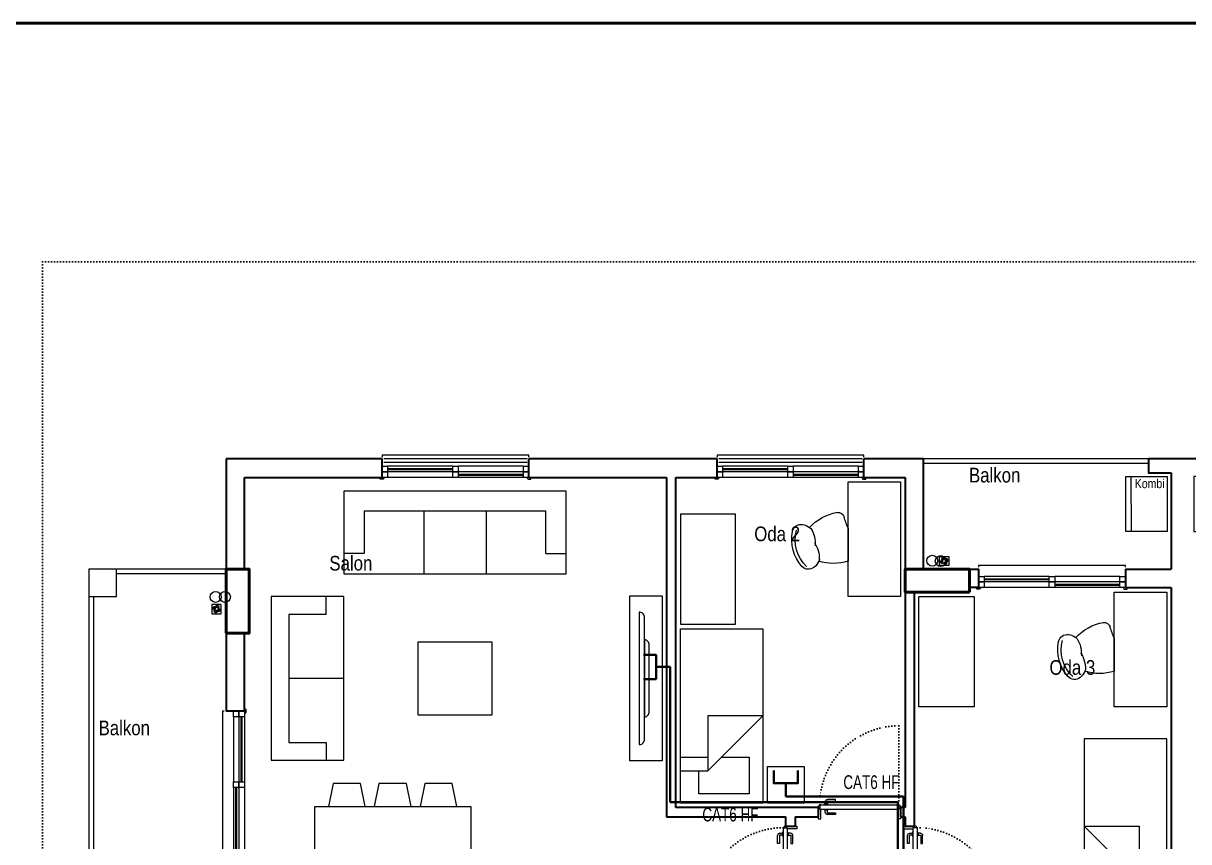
# Model space of a CAD drawing. Header units: millimetres. Extents: x 1852829 to 1882754, y -270850 to -231658.
# Drawn here: x 1864702 to 1865972, y -257743 to -256851 of the extents above; entities that cross this region are included whole.
import ezdxf
from ezdxf.enums import TextEntityAlignment as Align

# ---------------------------------------------------------------- set-up
doc = ezdxf.new("R2010")
doc.units = ezdxf.units.MM
for name, pattern in [('CONTINOUS', [0]), ('CONTINU', [0]), ('izdüşüm arka', [3.175, 0, -3.175])]:
    doc.linetypes.add(name, pattern=pattern)
for name, color, linetype, lineweight in [('a_ba', 6, 'Continuous', 50), ('a_doğrama', 251, 'Continuous', 20), ('a_duvar', 251, 'Continuous', 35), ('a_görünüş', 32, 'Continuous', 25), ('a_görünüş_ince', 8, 'Continuous', 20), ('a_izdüşüm_arka', 251, 'izdüşüm arka', 30), ('a_not_mahal', 253, 'Continuous', 5), ('a_tefriş', 8, 'Continuous', 20), ('a_çerçeve_line', 7, 'Continuous', 50), ('m_yib', 65, 'Continuous', 20), ('Telefon', 2, 'CONTINOUS', 40)]:
    doc.layers.add(name, color=color, linetype=linetype, lineweight=lineweight)
doc.styles.add('Grupcad', font='arial.ttf', dxfattribs={"width": 0.7})
doc.styles.get("Standard").update_dxf_attribs({"font": 'ARIALN.TTF'})

# ---------------------------------------------------------------- blocks, each defined once
blk = doc.blocks.new('K2')
at = {"layer": 'a_doğrama', "color": 251, "linetype": 'Continuous'}
for p, q in [((-12, 90), (-12, 88.1)), ((-12, 90), (-10, 90)), ((-13, 88.1), (-13, 1.9)), ((-13, 88.1), (-8.5, 88.1)), ((-8.5, 88.1), (-8.5, 1.9)), ((-13, 1.9), (-8.5, 1.9)), ((-12, 0), (-12, 1.9)), ((-12, 0), (-10, 0))]:
    blk.add_line(p, q, dxfattribs=at)
for points in [[(0, 90), (2, 90), (2, 87), (-8.5, 87)], [(0, 0), (2, 0), (2, 3), (-8.5, 3)]]:
    blk.add_lwpolyline(points, dxfattribs=at)
at = {"layer": 'a_doğrama', "color": 251}
for points in [[(-14, 80.1), (-16.5, 80.1, 0.414214), (-17, 79.6), (-17, 71.1), (-19, 71.1), (-19, 79.6)], [(-13, 83.1), (-13.5, 83.1, 0.414214), (-14, 82.6), (-14, 79.6, 0.414214), (-13.5, 79.1), (-13, 79.1)], [(-8.5, 83.1), (-8, 83.1, -0.414214), (-7.5, 82.6), (-7.5, 79.6, -0.414214), (-8, 79.1), (-8.5, 79.1)], [(-7.5, 80.1), (-5, 80.1, -0.414214), (-4.5, 79.6), (-4.5, 71.1), (-2.5, 71.1), (-2.5, 79.6)]]:
    blk.add_lwpolyline(points, format="xyb", dxfattribs=at)
for points in [[(-16.5, 82.1), (-14, 82.1)], [(-5, 82.1), (-7.5, 82.1)]]:
    blk.add_lwpolyline(points, dxfattribs=at)
for centre, start, end in [((-16.5, 79.6), 90, 180), ((-5, 79.6), 0, 90)]:
    blk.add_arc(centre, 2.5, start, end, dxfattribs=at)
at = {"layer": 'a_izdüşüm_arka', "color": 251}
blk.add_lwpolyline([(-99.2, 1.9), (-13, 1.9)], dxfattribs=at)
blk.add_arc((-13, 1.9), 86.2, 90, 180, dxfattribs=at)
blk = doc.blocks.new('160p')
at = {"layer": 'a_doğrama', "color": 251}
for points in [[(-6, -6), (-6, 0), (-12, 0), (-12, -6)], [(0, -6), (0, 0), (-6, 0), (-6, -6)], [(-6, -83), (-6, -77), (-12, -77), (-12, -83)], [(0, -83), (0, -77), (-6, -77), (-6, -83)], [(-6, -160), (-6, -154), (-12, -154), (-12, -160)], [(0, -160), (0, -154), (-6, -154), (-6, -160)]]:
    blk.add_lwpolyline(points, close=True, dxfattribs=at)
for points in [[(2, -1), (2, 2), (0, 2), (0, -2), (1, -2), (2, -1)], [(-9.5, -6), (-9.5, -77)], [(-8.5, -6), (-8.5, -77)], [(-3.5, -83), (-3.5, -154)], [(-2.5, -83), (-2.5, -154)], [(2, -159), (2, -162), (0, -162), (0, -158), (1, -158), (2, -159)]]:
    blk.add_lwpolyline(points, dxfattribs=at)
at = {"layer": 'a_görünüş_ince', "color": 251}
for points in [[(-22, -160), (-24, -160), (-24, 0), (-22, 0)], [(-12, -77), (-12, -6)], [(-6, -77), (-6, -6)], [(-6, -77), (-6, -6)], [(0, -77), (0, -6)], [(-12, -154), (-12, -83)], [(-6, -154), (-6, -83)], [(-6, -154), (-6, -83)], [(0, -154), (0, -83)]]:
    blk.add_lwpolyline(points, dxfattribs=at)
blk = doc.blocks.new('tefriş_koltuk_242x90')
at = {"layer": 'a_tefriş'}
for p, q in [((-34, -22), (-34, -90)), ((34, -22), (34, -90)), ((-99, -68), (-121, -68)), ((99, -68), (121, -68))]:
    blk.add_line(p, q, dxfattribs=at)
for points in [[(-121, -90), (-121, 0), (121, 0), (121, -90), (-121, -90)], [(-99, -68), (-99, -22), (99, -22), (99, -68)]]:
    blk.add_lwpolyline(points, dxfattribs=at)
blk = doc.blocks.new('tefriş_koltuk_202x90')
at = {"layer": 'a_tefriş'}
for p, q in [((0, -90), (0, -22)), ((-79, -68), (-101, -68)), ((79, -68), (101, -68))]:
    blk.add_line(p, q, dxfattribs=at)
for points in [[(101, -90), (101, 0), (-101, 0), (-101, -90), (101, -90)], [(79, -68), (79, -22), (-79, -22), (-79, -68)]]:
    blk.add_lwpolyline(points, dxfattribs=at)
blk = doc.blocks.new('tefirş_tv')
at = {"layer": 'a_tefriş'}
for points in [[(35, 10), (35, 10, 0.414214), (30, 15), (-30, 15, 0.414214), (-35, 10), (-35, 10)], [(60, 4), (60, 5, 0.414214), (55, 10), (-55, 10, 0.414214), (-60, 5), (-60, 4)]]:
    blk.add_lwpolyline(points, format="xyb", close=True, dxfattribs=at)
blk = doc.blocks.new('tefriş_yatak tek')
at = {"layer": 'a_tefriş'}
for points in [[(0, -0.45), (-1.9, -0.45), (-1.9, 0.45), (0, 0.45)], [(-1.9, -0.5), (-1.5, -0.5), (-1.5, -0.9), (-1.9, -0.9)]]:
    blk.add_lwpolyline(points, close=True, dxfattribs=at)
for points in [[(-1.55, 0.45), (-1.55, 0.15), (-0.95, -0.45), (-0.95, 0.15), (-1.55, 0.15)], [(-1.4, 0.45), (-1.4, 0.15)], [(-1.4, 0), (-1.4, -0.3), (-1.8, -0.3), (-1.8, 0.25), (-1.55, 0.25)]]:
    blk.add_lwpolyline(points, dxfattribs=at)
blk = doc.blocks.new('tefriş_sandalye')
at = {"layer": 'a_tefriş'}
blk.add_line((0, -18), (0, 18), dxfattribs=at)
at = {"layer": 'a_tefriş', "extrusion": (0, 0, -1)}
for centre, major_axis, start_param, end_param in [((43.2, 17.3), (6.76, 6.76), 4.815914, 6.34704), ((16, -34.3), (38.7, 38.7), 5.200723, 5.79406), ((62.1, 15.1), (21.8, -21.8), 1.757107, 2.385975), ((62.1, 15.1), (21.8, -21.8), 1.757107, 2.385975), ((48.7, 10.5), (13, -13), 2.664537, 2.7784), ((48.7, 10.5), (13, -13), 2.664537, 2.7784), ((48.7, 10.5), (13, -13), 2.7784, 3.245118), ((16.9, -5.5), (28.8, 28.8), 6.26556, 7.321949), ((16.9, -5.5), (28.8, 28.8), 6.26556, 7.321949), ((17, -5.7), (31.4, -31.4), -1.506941, -0.587454), ((66.5, -1.2), (21.8, -21.8), 1.802816, 2.431683), ((66.5, -1.2), (21.8, -21.8), 1.802816, 2.431683), ((-154, -79.7), (117.3, -117.3), -1.166716, -1.087708), ((1.8, 18.5), (38.7, -38.7), -0.034473, 0.601946), ((52.6, -3.9), (13, -13), 1.410391, 1.524253), ((52.6, -3.9), (13, -13), 1.410391, 1.524253), ((52.6, -3.9), (13, 13), 2.514469, 2.981187), ((51.2, -12.6), (6.76, -6.76), -0.587454, 0.943672), ((11.1, -28.2), (4.99, -4.99), 0.687369, 2.053884)]:
    blk.add_ellipse(centre, major_axis=major_axis, ratio=1, start_param=start_param, end_param=end_param, dxfattribs=at)
blk = doc.blocks.new('tefriş_süzgeç')
at = {"layer": 'a_tefriş'}
for p, q in [((5, 0), (-5, 0)), ((-5, 0), (-5, -10)), ((5, -10), (5, 0)), ((-5, -10), (5, -10)), ((-3.6, -5.1), (-4.1, -5.1)), ((-2.6, -5.1), (-3.1, -5.1)), ((-2.5, -2.5), (-2.9, -2.2)), ((-2.6, -7.6), (-2.9, -7.9)), ((-2, -3.3), (-2.3, -3)), ((-1.9, -6.9), (-2.2, -7.2)), ((-1.6, -5.1), (-2.1, -5.1)), ((-1.2, -3.9), (-1.5, -3.6)), ((-1.2, -6.2), (-1.5, -6.5)), ((-0.2, -2.5), (-0.2, -2)), ((-0.1, -1.5), (-0.1, -1)), ((-0.1, -3), (-0.1, -3.5)), ((-0.1, -6.6), (-0.1, -7.1)), ((-0.1, -7.6), (-0.1, -8.1)), ((-0.1, -8.6), (-0.1, -9.1)), ((1, -4), (1.4, -3.6)), ((1.1, -6.2), (1.4, -6.5)), ((1.5, -5.1), (2, -5.1)), ((1.7, -3.3), (2.1, -2.9)), ((1.8, -6.9), (2.1, -7.2)), ((2.5, -2.5), (2.8, -2.2)), ((2.5, -5.1), (3, -5.1)), ((2.5, -7.5), (2.8, -7.9)), ((3.5, -5.1), (4, -5.1))]:
    blk.add_line(p, q, dxfattribs=at)
for centre, radius, start, end in [((-0.1, -5.1), 4.06, 134.2896, 180), ((-0.1, -5.1), 3.56, 134.2896, 180), ((-0.1, -5.1), 3.06, 180, 225), ((-0.1, -5.1), 4.06, 225, 270), ((-0.1, -5.1), 2.56, 180, 225), ((-0.1, -5.1), 3.56, 225, 270), ((-0.4, -4.4), 2.4, 84.5943, 143.2016), ((-0.1, -5.1), 2.06, 134.2896, 180), ((-0.1, -5), 2.44, 90.343, 138.1212), ((-0.1, -5.1), 1.56, 134.2896, 180), ((-0.1, -5.1), 2.06, 225, 270), ((-0.1, -5.1), 1.56, 225, 270), ((-0.1, -5.1), 4.06, 45, 90), ((-0.1, -5.1), 3.56, 45, 90), ((-0.1, -5.1), 2.06, 45, 90), ((-0.1, -5.1), 1.56, 45, 90), ((-0.1, -5.1), 2.56, 270, 315.7104), ((-0.1, -5.1), 3.06, 270, 315.7104), ((-0.1, -5.1), 1.56, 314.2896, 360), ((-0.1, -5.1), 2.06, 314.2896, 360), ((-0.1, -5.1), 2.56, 360, 45), ((-0.1, -5.1), 3.06, 360, 45), ((-0.1, -5.1), 3.56, 314.2896, 360), ((-0.1, -5.1), 4.06, 314.2896, 360)]:
    blk.add_arc(centre, radius, start, end, dxfattribs=at)
blk = doc.blocks.new('kombi')
at = {"layer": 'a_tefriş', "lineweight": 20}
for p, q in [((-4.8, 60), (40.2, 60)), ((-4.7, 0), (-4.8, 60)), ((1.3, 0), (1.2, 60)), ((40.2, 60), (40.3, 0)), ((69.2, 60), (69.2, 0)), ((114.2, 60), (69.2, 60)), ((108.2, 0), (108.2, 60)), ((114.2, 0), (114.2, 60)), ((40.3, 0), (-4.7, 0)), ((69.2, 0), (114.2, 0))]:
    blk.add_line(p, q, dxfattribs=at)
at = {"layer": 'a_not_mahal'}
for p in [(5, 47.3), (73.2, 47.3)]:
    blk.add_text('Kombi', height=10, dxfattribs=at).set_placement(p)
blk = doc.blocks.new('TELEFON PRIZI')
at = {"layer": 'Telefon', "linetype": 'CONTINU'}
blk.add_lwpolyline([(13.2, 13.9), (13.2, 0), (-13.2, 0), (-13.2, 13.9)], dxfattribs=at)

msp = doc.modelspace()

# ---------------------------------------------------------------- linework, layer by layer
at = {"layer": 'a_ba', "color": 253}
for points in [[(1864922.7, -257516.2), (1864947.7, -257516.2), (1864947.7, -257446.2), (1864922.7, -257446.2)], [(1865732.7, -257471.2), (1865732.7, -257446.2), (1865662.7, -257446.2), (1865662.7, -257471.2)]]:
    msp.add_lwpolyline(points, close=True, dxfattribs=at)
at = {"layer": 'a_duvar'}
for p, q in [((1865092.7, -257326.2), (1864922.7, -257326.2)), ((1864922.7, -257326.2), (1864922.7, -257446.2)), ((1865457.7, -257326.2), (1865252.7, -257326.2)), ((1865682.7, -257326.2), (1865617.7, -257326.2)), ((1865682.7, -257446.2), (1865682.7, -257326.2)), ((1865997.7, -257326.2), (1865927.7, -257326.2)), ((1865952.7, -257341.2), (1865952.7, -257446.2)), ((1864942.7, -257346.2), (1865092.7, -257346.2)), ((1864942.7, -257446.2), (1864942.7, -257346.2)), ((1865252.7, -257346.2), (1865402.7, -257346.2)), ((1865402.7, -257346.2), (1865402.7, -257716.2)), ((1865412.7, -257706.2), (1865412.7, -257346.2)), ((1865412.7, -257346.2), (1865457.7, -257346.2)), ((1865617.7, -257346.2), (1865662.7, -257346.2)), ((1865662.7, -257346.2), (1865662.7, -257706.2)), ((1865682.7, -257446.2), (1865732.7, -257446.2)), ((1865902.7, -257446.2), (1865952.7, -257446.2)), ((1864922.7, -257466.2), (1864922.7, -257601.2)), ((1865902.7, -257466.2), (1865952.7, -257466.2)), ((1865952.7, -257466.2), (1865952.7, -257826.2)), ((1865672.7, -257726.2), (1865672.7, -257471.2)), ((1864942.7, -257601.2), (1864942.7, -257516.2)), ((1865567.7, -257706.2), (1865412.7, -257706.2)), ((1865662.7, -257706.2), (1865657.7, -257706.2)), ((1865402.7, -257716.2), (1865532.7, -257716.2)), ((1865532.7, -257726.2), (1865532.7, -257716.2)), ((1865542.7, -257716.2), (1865542.7, -257726.2)), ((1865542.7, -257716.2), (1865567.7, -257716.2)), ((1865657.7, -257716.2), (1865662.7, -257716.2)), ((1865662.7, -257716.2), (1865662.7, -257726.2))]:
    msp.add_line(p, q, dxfattribs=at)
for points in [[(1865092.7, -257346.2), (1865092.7, -257326.2)], [(1865252.7, -257346.2), (1865252.7, -257326.2)], [(1865457.7, -257346.2), (1865457.7, -257326.2)], [(1865617.7, -257346.2), (1865617.7, -257326.2)], [(1865927.7, -257326.2), (1865927.7, -257341.2), (1865952.7, -257341.2)], [(1865732.7, -257446.2), (1865742.7, -257446.2), (1865742.7, -257466.2), (1865732.7, -257466.2)], [(1865902.7, -257446.2), (1865902.7, -257466.2)], [(1864942.7, -257601.2), (1864922.7, -257601.2)], [(1865567.7, -257706.2), (1865567.7, -257716.2)], [(1865657.7, -257706.2), (1865657.7, -257716.2)], [(1865532.7, -257726.2), (1865542.7, -257726.2)], [(1865662.7, -257726.2), (1865672.7, -257726.2)]]:
    msp.add_lwpolyline(points, dxfattribs=at)
at = {"layer": 'a_görünüş', "color": 251}
for points in [[(1865250.7, -257326.2), (1865094.7, -257326.2)], [(1865615.7, -257326.2), (1865459.7, -257326.2)], [(1865927.7, -257326.2), (1865682.7, -257326.2)], [(1865250.7, -257330.2), (1865094.7, -257330.2)], [(1865615.7, -257330.2), (1865459.7, -257330.2)], [(1865927.7, -257331.2), (1865682.7, -257331.2)], [(1864922.7, -257446.2), (1864803.2, -257446.2)], [(1864922.7, -257451.2), (1864803.2, -257451.2)], [(1864773.2, -257476.2), (1864773.2, -258036.2)], [(1864778.2, -257476.2), (1864778.2, -258036.2)]]:
    msp.add_lwpolyline(points, dxfattribs=at)
msp.add_lwpolyline([(1864773.2, -257476.2), (1864803.2, -257476.2), (1864803.2, -257446.2), (1864773.2, -257446.2)], close=True, dxfattribs=at)
at = {"layer": 'a_izdüşüm_arka'}
msp.add_lwpolyline([(1864722.7, -257111.2), (1867202.7, -257111.2), (1867202.7, -259561.2), (1864722.7, -259561.2)], close=True, dxfattribs=at)
at = {"layer": 'a_tefriş'}
for points in [[(1865600.4, -257351.2), (1865657.7, -257351.2), (1865657.7, -257476.2), (1865600.4, -257476.2)], [(1865417.7, -257506.2), (1865477.7, -257506.2), (1865477.7, -257386.2), (1865417.7, -257386.2)], [(1865362.7, -257475.3), (1865397.7, -257475.3), (1865397.7, -257655.3), (1865362.7, -257655.3)], [(1865737.7, -257596.2), (1865677.7, -257596.2), (1865677.7, -257476.2), (1865737.7, -257476.2)], [(1865890.4, -257471.2), (1865947.7, -257471.2), (1865947.7, -257596.2), (1865890.4, -257596.2)], [(1865132.1, -257525.3), (1865212.1, -257525.3), (1865212.1, -257605.3), (1865132.1, -257605.3)], [(1865019.2, -257704.8), (1865189.2, -257704.8), (1865189.2, -257774.8), (1865019.2, -257774.8)]]:
    msp.add_lwpolyline(points, close=True, dxfattribs=at)
for points in [[(1865074.2, -257704.8), (1865069.2, -257679.8), (1865039.2, -257679.8), (1865034.2, -257704.8)], [(1865124.2, -257704.8), (1865119.2, -257679.8), (1865089.2, -257679.8), (1865084.2, -257704.8)], [(1865174.2, -257704.8), (1865169.2, -257679.8), (1865139.2, -257679.8), (1865134.2, -257704.8)]]:
    msp.add_lwpolyline(points, dxfattribs=at)
at = {"layer": 'a_çerçeve_line'}
msp.add_lwpolyline([(1872123.9, -259851.4), (1872123.9, -256851.4), (1853005.4, -256851.4), (1853005.4, -259851.4)], close=True, dxfattribs=at)
at = {"layer": 'm_yib'}
for centre in [(1865692.2, -257437.1), (1865701.4, -257437.4), (1864911.3, -257476.6), (1864921.4, -257476.6)]:
    msp.add_circle(centre, 5.92, dxfattribs=at)
at = {"layer": 'Telefon'}
for p, q in [((1865391.3, -257552.9), (1865406.7, -257552.9)), ((1865406.7, -257552.9), (1865406.7, -257700.2)), ((1865532.6, -257679.6), (1865532.6, -257694.2)), ((1865660.7, -257694.2), (1865532.6, -257694.2)), ((1865660.7, -257694.2), (1865660.7, -258033.2)), ((1865654.7, -257700.2), (1865406.7, -257700.2)), ((1865654.7, -257700.2), (1865654.7, -258039.2))]:
    msp.add_line(p, q, dxfattribs=at)

# ---------------------------------------------------------------- block references
at = {"layer": 'a_duvar', "xscale": -1}
for p, rotation in [((1865092.7, -257346.2), 90), ((1865457.7, -257346.2), 90), ((1865742.7, -257466.2), 90), ((1864942.7, -257761.2), 180)]:
    msp.add_blockref('160p', p, dxfattribs=dict(at, rotation=rotation))
at = {"layer": 'a_duvar'}
msp.add_blockref('kombi', (1865907.9, -257405.3), dxfattribs=at)
at = {"layer": 'a_izdüşüm_arka', "ltscale": 5, "xscale": -1}
for p, rotation in [((1865657.7, -257716.2), 90.00079631210939), ((1865662.7, -257816.2), 0.0007963121093723657)]:
    msp.add_blockref('K2', p, dxfattribs=dict(at, rotation=rotation))
at = {"layer": 'a_izdüşüm_arka', "ltscale": 5, "rotation": 359.9992036878907}
msp.add_blockref('K2', (1865542.7, -257816.2), dxfattribs=at)
at = {"layer": 'a_tefriş', "xscale": -1}
msp.add_blockref('tefriş_koltuk_242x90', (1865172.1, -257361.2), dxfattribs=at)
at = {"layer": 'a_tefriş'}
for name, p, rotation in [('tefriş_sandalye', (1865600.4, -257419.6), 180), ('tefriş_süzgeç', (1864912.2, -257494.8), 179.9999999999999), ('tefriş_sandalye', (1865890.4, -257539.6), 180)]:
    msp.add_blockref(name, p, dxfattribs=dict(at, rotation=rotation))
at = {"layer": 'a_tefriş', "xscale": -1, "rotation": 270}
msp.add_blockref('tefriş_süzgeç', (1865710.2, -257437.3), dxfattribs=at)
at = {"layer": 'a_tefriş', "lineweight": -3, "extrusion": (-1.39694e-31, -2.24181e-16, -1), "xscale": -0.8823529411764706, "yscale": 0.8823529411764706, "zscale": -0.8823529411764706, "rotation": 270}
msp.add_blockref('tefriş_koltuk_202x90', (-1864971.7, -257565.3), dxfattribs=at)
at = {"layer": 'a_tefriş', "extrusion": (0, 0, -1), "xscale": -1.2, "rotation": 90.0000016677939}
msp.add_blockref('tefirş_tv', (-1865368.7, -257565.3), dxfattribs=at)
at = {"layer": 'a_tefriş'}
for p, xscale, yscale, zscale, rotation in [((1865462.7, -257511.2), 100.0000000000011, 100.0000000000011, 100.0000000000011, 90), ((1865902.7, -257631.2), -100, 100, 100, 270)]:
    msp.add_blockref('tefriş_yatak tek', p, dxfattribs=dict(at, xscale=xscale, yscale=yscale, zscale=zscale, rotation=rotation))
at = {"layer": 'Telefon', "linetype": 'CONTINU', "rotation": 90.00000000000001}
msp.add_blockref('TELEFON PRIZI', (1865391.3, -257552.9), dxfattribs=at)
at = {"layer": 'Telefon', "linetype": 'CONTINU'}
msp.add_blockref('TELEFON PRIZI', (1865532.6, -257679.6), dxfattribs=at)

# ---------------------------------------------------------------- texts
at = {"layer": 'a_not_mahal'}
for s, p in [('Balkon', (1865732.2, -257351.8)), ('Oda 2', (1865498.2, -257415.8)), ('Salon', (1865035.2, -257447.8)), ('Oda 3', (1865819.9, -257561.4)), ('Balkon', (1864783.7, -257627.3))]:
    msp.add_text(s, height=16, dxfattribs=at).set_placement(p)
at = {"layer": 'Telefon', "color": 4, "linetype": 'CONTINU', "style": 'Grupcad', "width": 0.7}
for p in [(1865595.3, -257678.4), (1865441.7, -257713.7)]:
    msp.add_text('CAT6 HF', height=15, dxfattribs=at).set_placement(p, align=Align.MIDDLE_LEFT)

doc.saveas('drawing.dxf')
